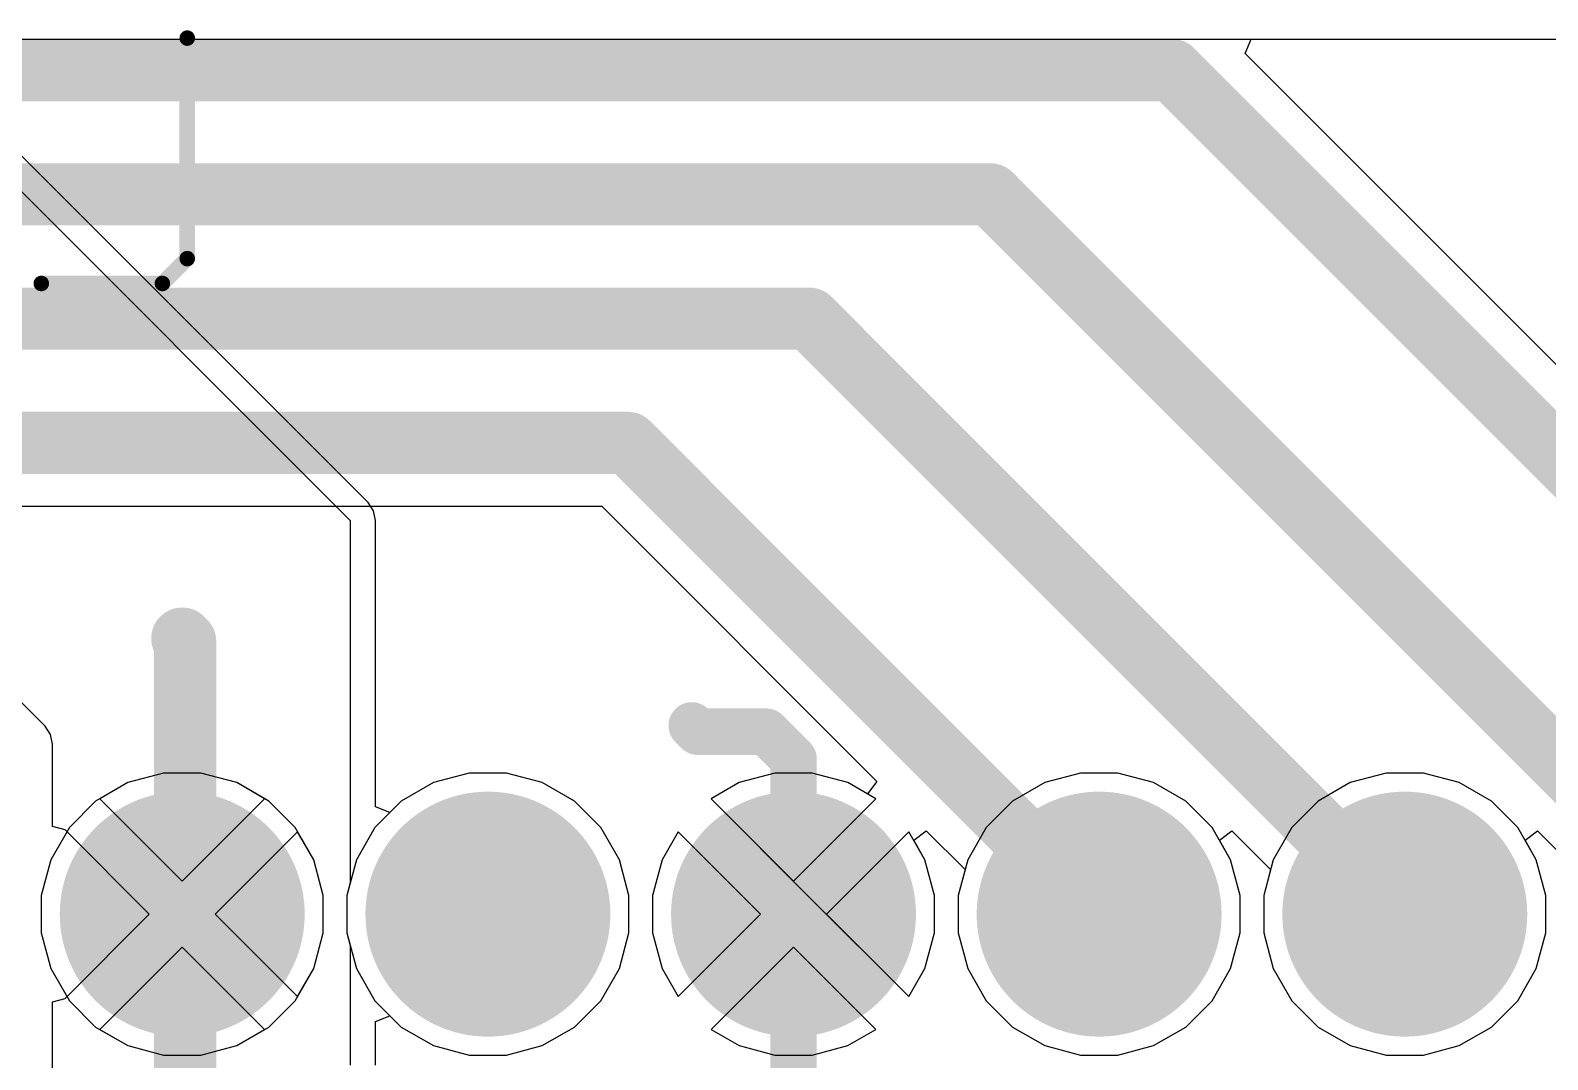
# Model space of a CAD drawing. Header units: millimetres. Extents: x 0 to 6.84, y 0 to 5.18.
# Drawn here: x 4.827 to 5.3156, y 4.3744 to 4.7058 of the extents above; entities that cross this region are included whole.
import ezdxf

# ---------------------------------------------------------------- set-up
doc = ezdxf.new("R2010")
doc.units = ezdxf.units.MM
doc.header["$MEASUREMENT"] = 0
for name, color, linetype in [('BottomLayer', 5, 'Continuous'), ('BottomSolder', 6, 'Continuous'), ('MultiLayer', 9, 'Continuous'), ('PadHoleLayer', 156, 'Continuous'), ('TopLayer', 1, 'Continuous'), ('TopOverlay', 2, 'Continuous'), ('TopSolder', 216, 'Continuous')]:
    doc.layers.add(name, color=color, linetype=linetype)

# ---------------------------------------------------------------- blocks, each defined once
blk = doc.blocks.new('MX23A18NF1_68')
at = {"layer": 'BottomLayer'}
h = blk.add_hatch(color=5, dxfattribs=at)
edge = h.paths.add_edge_path()
edge.add_arc((-0.8070866, 0.0590551), 0.035433, 0, 360)
h = blk.add_hatch(color=5, dxfattribs=at)
edge = h.paths.add_edge_path()
edge.add_arc((-0.7086614, 0.0590551), 0.035433, 0, 360)
h = blk.add_hatch(color=5, dxfattribs=at)
edge = h.paths.add_edge_path()
edge.add_arc((-0.6102362, 0.0590551), 0.035433, 0, 360)
h = blk.add_hatch(color=5, dxfattribs=at)
edge = h.paths.add_edge_path()
edge.add_arc((-0.511811, 0.0590551), 0.035433, 0, 360)
h = blk.add_hatch(color=5, dxfattribs=at)
edge = h.paths.add_edge_path()
edge.add_arc((-0.4133858, 0.0590551), 0.035433, 0, 360)
at = {"layer": 'BottomSolder'}
h = blk.add_hatch(color=6, dxfattribs=at)
edge = h.paths.add_edge_path()
edge.add_arc((-0.8070866, 0.0590551), 0.039433, 0, 360)
h = blk.add_hatch(color=6, dxfattribs=at)
edge = h.paths.add_edge_path()
edge.add_arc((-0.7086614, 0.0590551), 0.039433, 0, 360)
h = blk.add_hatch(color=6, dxfattribs=at)
edge = h.paths.add_edge_path()
edge.add_arc((-0.6102362, 0.0590551), 0.039433, 0, 360)
h = blk.add_hatch(color=6, dxfattribs=at)
edge = h.paths.add_edge_path()
edge.add_arc((-0.511811, 0.0590551), 0.039433, 0, 360)
h = blk.add_hatch(color=6, dxfattribs=at)
edge = h.paths.add_edge_path()
edge.add_arc((-0.4133858, 0.0590551), 0.039433, 0, 360)
at = {"layer": 'MultiLayer'}
h = blk.add_hatch(color=9, dxfattribs=at)
edge = h.paths.add_edge_path()
edge.add_arc((-0.8070866, 0.0590551), 0.035433, 0, 360)
h = blk.add_hatch(color=9, dxfattribs=at)
edge = h.paths.add_edge_path()
edge.add_arc((-0.7086614, 0.0590551), 0.035433, 0, 360)
h = blk.add_hatch(color=9, dxfattribs=at)
edge = h.paths.add_edge_path()
edge.add_arc((-0.6102362, 0.0590551), 0.035433, 0, 360)
h = blk.add_hatch(color=9, dxfattribs=at)
edge = h.paths.add_edge_path()
edge.add_arc((-0.511811, 0.0590551), 0.035433, 0, 360)
h = blk.add_hatch(color=9, dxfattribs=at)
edge = h.paths.add_edge_path()
edge.add_arc((-0.4133858, 0.0590551), 0.035433, 0, 360)
at = {"layer": 'PadHoleLayer'}
h = blk.add_hatch(color=156, dxfattribs=at)
edge = h.paths.add_edge_path()
edge.add_arc((-0.8070866, 0.0590551), 0.0216535, 0, 360)
h = blk.add_hatch(color=156, dxfattribs=at)
edge = h.paths.add_edge_path()
edge.add_arc((-0.7086614, 0.0590551), 0.0216535, 0, 360)
h = blk.add_hatch(color=156, dxfattribs=at)
edge = h.paths.add_edge_path()
edge.add_arc((-0.6102362, 0.0590551), 0.0216535, 0, 360)
h = blk.add_hatch(color=156, dxfattribs=at)
edge = h.paths.add_edge_path()
edge.add_arc((-0.511811, 0.0590551), 0.0216535, 0, 360)
h = blk.add_hatch(color=156, dxfattribs=at)
edge = h.paths.add_edge_path()
edge.add_arc((-0.4133858, 0.0590551), 0.0216535, 0, 360)
at = {"layer": 'TopLayer'}
h = blk.add_hatch(color=1, dxfattribs=at)
edge = h.paths.add_edge_path()
edge.add_arc((-0.8070866, 0.0590551), 0.035433, 0, 360)
h = blk.add_hatch(color=1, dxfattribs=at)
edge = h.paths.add_edge_path()
edge.add_arc((-0.7086614, 0.0590551), 0.035433, 0, 360)
h = blk.add_hatch(color=1, dxfattribs=at)
edge = h.paths.add_edge_path()
edge.add_arc((-0.6102362, 0.0590551), 0.035433, 0, 360)
h = blk.add_hatch(color=1, dxfattribs=at)
edge = h.paths.add_edge_path()
edge.add_arc((-0.511811, 0.0590551), 0.035433, 0, 360)
h = blk.add_hatch(color=1, dxfattribs=at)
edge = h.paths.add_edge_path()
edge.add_arc((-0.4133858, 0.0590551), 0.035433, 0, 360)
at = {"layer": 'TopSolder'}
h = blk.add_hatch(color=216, dxfattribs=at)
edge = h.paths.add_edge_path()
edge.add_arc((-0.8070866, 0.0590551), 0.039433, 0, 360)
h = blk.add_hatch(color=216, dxfattribs=at)
edge = h.paths.add_edge_path()
edge.add_arc((-0.7086614, 0.0590551), 0.039433, 0, 360)
h = blk.add_hatch(color=216, dxfattribs=at)
edge = h.paths.add_edge_path()
edge.add_arc((-0.6102362, 0.0590551), 0.039433, 0, 360)
h = blk.add_hatch(color=216, dxfattribs=at)
edge = h.paths.add_edge_path()
edge.add_arc((-0.511811, 0.0590551), 0.039433, 0, 360)
h = blk.add_hatch(color=216, dxfattribs=at)
edge = h.paths.add_edge_path()
edge.add_arc((-0.4133858, 0.0590551), 0.039433, 0, 360)
at = {"layer": 'TopOverlay', "const_width": 0.005}
for points in [[(-0.407, -0.144), (-0.415, -0.152)], [(-0.368, -0.144), (-0.407, -0.144)], [(-0.415, -0.152), (-0.415, -0.223)]]:
    blk.add_lwpolyline(points, dxfattribs=at)
at = {"layer": 'TopOverlay', "const_width": 0.0025}
for points in [[(-0.40825, -0.144, 1), (-0.40575, -0.144, 1)], [(-0.40825, -0.144, 1), (-0.40575, -0.144, 1)], [(-0.36925, -0.144, 1), (-0.36675, -0.144, 1)], [(-0.41625, -0.152, 1), (-0.41375, -0.152, 1)], [(-0.41625, -0.152, 1), (-0.41375, -0.152, 1)], [(-0.41625, -0.223, 1), (-0.41375, -0.223, 1)]]:
    blk.add_lwpolyline(points, format="xyb", close=True, dxfattribs=at)

msp = doc.modelspace()

# ---------------------------------------------------------------- linework, layer by layer
at = {"layer": 'BottomLayer'}
for p, q in [((2.405, 4.703), (6.008, 4.703)), ((4.9357674, 4.5537678), (4.8147674, 4.6747676)), ((4.8089997, 4.6689999), (4.93, 4.5479999)), ((4.9357677, 4.5537676), (4.9357674, 4.5537678)), ((4.9375358, 4.5511213), (4.9357677, 4.5537676)), ((4.9381568, 4.5479999), (4.9375358, 4.5511213)), ((4.93, 4.5479999), (4.93, 4.4313243)), ((4.9381567, 4.5479994), (4.9381568, 4.5479999)), ((4.9381567, 4.4558628), (4.9381567, 4.5479994)), ((4.8317674, 4.4817679), (4.8137677, 4.4997677)), ((4.8317677, 4.4817677), (4.8317674, 4.4817679)), ((4.8335358, 4.4791214), (4.8317677, 4.4817677)), ((4.8341567, 4.476), (4.8335358, 4.4791214)), ((4.8341567, 4.44946), (4.8341567, 4.476)), ((4.8699325, 4.4666934), (4.8583774, 4.4635972)), ((4.8818953, 4.4666934), (4.8699325, 4.4666934)), ((4.8934504, 4.4635972), (4.8818953, 4.4666934)), ((4.9683577, 4.4666934), (4.9568026, 4.4635972)), ((4.9803205, 4.4666934), (4.9683577, 4.4666934)), ((4.9918756, 4.4635972), (4.9803205, 4.4666934)), ((5.0667829, 4.4666934), (5.0552278, 4.4635972)), ((5.0787457, 4.4666934), (5.0667829, 4.4666934)), ((5.0903008, 4.4635972), (5.0787457, 4.4666934)), ((5.1652081, 4.4666934), (5.153653, 4.4635972)), ((5.1771709, 4.4666934), (5.1652081, 4.4666934)), ((5.188726, 4.4635972), (5.1771709, 4.4666934)), ((5.2636333, 4.4666934), (5.2520782, 4.4635972)), ((5.2755961, 4.4666934), (5.2636333, 4.4666934)), ((5.2871512, 4.4635972), (5.2755961, 4.4666934)), ((4.8583774, 4.4635972), (4.8493791, 4.458402)), ((4.9024492, 4.4584017), (4.8934504, 4.4635972)), ((4.9568026, 4.4635972), (4.9464426, 4.4576158)), ((5.0022356, 4.4576158), (4.9918756, 4.4635972)), ((5.0552278, 4.4635972), (5.0462295, 4.458402)), ((5.0992996, 4.4584017), (5.0903008, 4.4635972)), ((5.153653, 4.4635972), (5.143293, 4.4576158)), ((5.199086, 4.4576158), (5.188726, 4.4635972)), ((5.2520782, 4.4635972), (5.2417182, 4.4576158)), ((5.2975112, 4.4576158), (5.2871512, 4.4635972)), ((4.8493791, 4.458402), (4.8759143, 4.4318668)), ((4.8759143, 4.4318668), (4.9024492, 4.4584017)), ((4.9464426, 4.4576158), (4.9427761, 4.4539493)), ((5.0106945, 4.4491569), (5.0022356, 4.4576158)), ((5.0462295, 4.458402), (5.0727647, 4.4318668)), ((5.0727647, 4.4318668), (5.0992996, 4.4584017)), ((5.143293, 4.4576158), (5.1348341, 4.4491569)), ((5.2075449, 4.4491569), (5.199086, 4.4576158)), ((5.2417182, 4.4576158), (5.2332593, 4.4491569)), ((5.3059701, 4.4491569), (5.2975112, 4.4576158)), ((4.9427761, 4.4539493), (4.9381567, 4.4558628)), ((4.8381879, 4.4483799), (4.8341567, 4.44946)), ((4.8653077, 4.4212602), (4.8381879, 4.4483799)), ((4.9130556, 4.4477949), (4.8865209, 4.4212602)), ((4.9182507, 4.4387969), (4.9130556, 4.4477949)), ((5.0166759, 4.4387969), (5.0106945, 4.4491569)), ((5.0356228, 4.4477954), (5.0304275, 4.4387969)), ((5.0621581, 4.4212602), (5.0356228, 4.4477954)), ((5.109906, 4.4477949), (5.0833713, 4.4212602)), ((5.1151011, 4.4387969), (5.109906, 4.4477949)), ((5.1348341, 4.4491569), (5.1288527, 4.4387969)), ((5.2135263, 4.4387969), (5.2075449, 4.4491569)), ((5.2332593, 4.4491569), (5.2272779, 4.4387969)), ((5.3119515, 4.4387969), (5.3059701, 4.4491569)), ((4.9213469, 4.4272418), (4.9182507, 4.4387969)), ((5.0197721, 4.4272418), (5.0166759, 4.4387969)), ((5.0304275, 4.4387969), (5.0273313, 4.4272418)), ((5.1181973, 4.4272418), (5.1151011, 4.4387969)), ((5.1288527, 4.4387969), (5.1257565, 4.4272418)), ((5.2166225, 4.4272418), (5.2135263, 4.4387969)), ((5.2272779, 4.4387969), (5.2241817, 4.4272418)), ((5.3150477, 4.4272418), (5.3119515, 4.4387969)), ((4.9213469, 4.415279), (4.9213469, 4.4272418)), ((4.93, 4.4313243), (4.9289061, 4.4272418)), ((4.9289061, 4.4272418), (4.9289061, 4.415279)), ((5.0197721, 4.415279), (5.0197721, 4.4272418)), ((5.0273313, 4.4272418), (5.0273313, 4.415279)), ((5.1181973, 4.415279), (5.1181973, 4.4272418)), ((5.1257565, 4.4272418), (5.1257565, 4.415279)), ((5.2166225, 4.415279), (5.2166225, 4.4272418)), ((5.2241817, 4.4272418), (5.2241817, 4.415279)), ((5.3150477, 4.415279), (5.3150477, 4.4272418)), ((4.8381886, 4.3941411), (4.8653077, 4.4212602)), ((4.8865209, 4.4212602), (4.9130555, 4.3947256)), ((5.035623, 4.3947251), (5.0621581, 4.4212602)), ((5.0833713, 4.4212602), (5.1099059, 4.3947256)), ((4.9182507, 4.4037239), (4.9213469, 4.415279)), ((4.9289061, 4.415279), (4.93, 4.4111965)), ((5.0166759, 4.4037239), (5.0197721, 4.415279)), ((5.0273313, 4.415279), (5.0304275, 4.4037239)), ((5.1151011, 4.4037239), (5.1181973, 4.415279)), ((5.1257565, 4.415279), (5.1288527, 4.4037239)), ((5.2135263, 4.4037239), (5.2166225, 4.415279)), ((5.2241817, 4.415279), (5.2272779, 4.4037239)), ((5.3119515, 4.4037239), (5.3150477, 4.415279)), ((4.8759143, 4.4106536), (4.8493794, 4.3841187)), ((4.9024489, 4.3841189), (4.8759143, 4.4106536)), ((4.93, 4.4111965), (4.93, 4.3726058)), ((5.0727647, 4.4106536), (5.0462298, 4.3841187)), ((5.0992993, 4.3841189), (5.0727647, 4.4106536)), ((4.9130555, 4.3947256), (4.9182507, 4.4037239)), ((5.0106945, 4.3933639), (5.0166759, 4.4037239)), ((5.0304275, 4.4037239), (5.035623, 4.3947251)), ((5.1099059, 4.3947256), (5.1151011, 4.4037239)), ((5.1288527, 4.4037239), (5.1348341, 4.3933639)), ((5.2075449, 4.3933639), (5.2135263, 4.4037239)), ((5.2272779, 4.4037239), (5.2332593, 4.3933639)), ((5.3059701, 4.3933639), (5.3119515, 4.4037239)), ((4.8341567, 4.3930608), (4.8381886, 4.3941411)), ((4.8341567, 4.3690005), (4.8341567, 4.3930608)), ((5.0022356, 4.384905), (5.0106945, 4.3933639)), ((5.1348341, 4.3933639), (5.143293, 4.384905)), ((5.199086, 4.384905), (5.2075449, 4.3933639)), ((5.2332593, 4.3933639), (5.2417182, 4.384905)), ((5.2975112, 4.384905), (5.3059701, 4.3933639)), ((4.9381567, 4.386658), (4.9427761, 4.3885715)), ((4.9427761, 4.3885715), (4.9464426, 4.384905)), ((4.8493794, 4.3841187), (4.8583774, 4.3789236)), ((4.8934504, 4.3789236), (4.9024489, 4.3841189)), ((4.9381567, 4.3726063), (4.9381567, 4.386658)), ((4.9464426, 4.384905), (4.9568026, 4.3789236)), ((4.9918756, 4.3789236), (5.0022356, 4.384905)), ((5.0462298, 4.3841187), (5.0552278, 4.3789236)), ((5.0903008, 4.3789236), (5.0992993, 4.3841189)), ((5.143293, 4.384905), (5.153653, 4.3789236)), ((5.188726, 4.3789236), (5.199086, 4.384905)), ((5.2417182, 4.384905), (5.2520782, 4.3789236)), ((5.2871512, 4.3789236), (5.2975112, 4.384905)), ((4.8583774, 4.3789236), (4.8699325, 4.3758274)), ((4.8818953, 4.3758274), (4.8934504, 4.3789236)), ((4.9568026, 4.3789236), (4.9683577, 4.3758274)), ((4.9803205, 4.3758274), (4.9918756, 4.3789236)), ((5.0552278, 4.3789236), (5.0667829, 4.3758274)), ((5.0787457, 4.3758274), (5.0903008, 4.3789236)), ((5.153653, 4.3789236), (5.1652081, 4.3758274)), ((5.1771709, 4.3758274), (5.188726, 4.3789236)), ((5.2520782, 4.3789236), (5.2636333, 4.3758274)), ((5.2755961, 4.3758274), (5.2871512, 4.3789236)), ((4.8699325, 4.3758274), (4.8818953, 4.3758274)), ((4.9683577, 4.3758274), (4.9803205, 4.3758274)), ((5.0667829, 4.3758274), (5.0787457, 4.3758274)), ((5.1652081, 4.3758274), (5.1771709, 4.3758274)), ((5.2636333, 4.3758274), (5.2755961, 4.3758274))]:
    msp.add_line(p, q, dxfattribs=at)
at = {"layer": 'BottomLayer', "const_width": 0.02}
for points in [[(4.8759139, 4.51), (4.8768733, 4.5090406)], [(4.8768733, 4.372), (4.8768733, 4.5090406)]]:
    msp.add_lwpolyline(points, dxfattribs=at)
at = {"layer": 'BottomLayer', "const_width": 0.01}
for points in [[(4.8709139, 4.51, 1), (4.8809139, 4.51, 1)], [(4.8718733, 4.5090406, 1), (4.8818733, 4.5090406, 1)], [(4.8718733, 4.5090406, 1), (4.8818733, 4.5090406, 1)], [(4.8718733, 4.372, 1), (4.8818733, 4.372, 1)]]:
    msp.add_lwpolyline(points, format="xyb", close=True, dxfattribs=at)
at = {"layer": 'TopLayer'}
for p, q in [((5.2181833, 4.6983806), (5.2200968, 4.703)), ((5.2200968, 4.703), (6.008, 4.703)), ((5.4521133, 4.4644506), (5.2181833, 4.6983806)), ((4.4969453, 4.5526082), (5.0110033, 4.5526082)), ((5.0110033, 4.5526082), (5.099623, 4.4639885)), ((4.8699325, 4.4666934), (4.8583774, 4.4635972)), ((4.8818953, 4.4666934), (4.8699325, 4.4666934)), ((4.8934504, 4.4635972), (4.8818953, 4.4666934)), ((4.9683577, 4.4666934), (4.9568026, 4.4635972)), ((4.9803205, 4.4666934), (4.9683577, 4.4666934)), ((4.9918756, 4.4635972), (4.9803205, 4.4666934)), ((5.0667829, 4.4666934), (5.0552278, 4.4635972)), ((5.0787457, 4.4666934), (5.0667829, 4.4666934)), ((5.0903008, 4.4635972), (5.0787457, 4.4666934)), ((4.8583774, 4.4635972), (4.8480174, 4.4576158)), ((4.9038104, 4.4576158), (4.8934504, 4.4635972)), ((4.9568026, 4.4635972), (4.9464426, 4.4576158)), ((5.0022356, 4.4576158), (4.9918756, 4.4635972)), ((5.0552278, 4.4635972), (5.0462295, 4.458402)), ((5.0965529, 4.4599875), (5.0903008, 4.4635972)), ((5.099623, 4.4639885), (5.0965529, 4.4599875)), ((4.8480174, 4.4576158), (4.8395585, 4.4491569)), ((4.9122693, 4.4491569), (4.9038104, 4.4576158)), ((4.9464426, 4.4576158), (4.9379837, 4.4491569)), ((5.0106945, 4.4491569), (5.0022356, 4.4576158)), ((5.0462295, 4.458402), (5.078068, 4.4265635)), ((4.8395585, 4.4491569), (4.8335771, 4.4387969)), ((4.9182507, 4.4387969), (4.9122693, 4.4491569)), ((4.9379837, 4.4491569), (4.9320023, 4.4387969)), ((5.0166759, 4.4387969), (5.0106945, 4.4491569)), ((5.0356228, 4.4477954), (5.0304275, 4.4387969)), ((5.0621581, 4.4212602), (5.0356228, 4.4477954)), ((5.1114914, 4.445049), (5.1154924, 4.4481191)), ((5.1154924, 4.4481191), (5.1279993, 4.4356122)), ((5.2099165, 4.4450492), (5.2139175, 4.4481193)), ((5.2139175, 4.4481193), (5.2264246, 4.4356122)), ((5.3083418, 4.445049), (5.3123428, 4.4481191)), ((5.3123428, 4.4481191), (5.3248497, 4.4356122)), ((5.1151011, 4.4387969), (5.1114914, 4.445049)), ((5.2135263, 4.4387969), (5.2099165, 4.4450492)), ((5.3119515, 4.4387969), (5.3083418, 4.445049)), ((4.8335771, 4.4387969), (4.8304809, 4.4272418)), ((4.9213469, 4.4272418), (4.9182507, 4.4387969)), ((4.9320023, 4.4387969), (4.9289061, 4.4272418)), ((5.0197721, 4.4272418), (5.0166759, 4.4387969)), ((5.0304275, 4.4387969), (5.0273313, 4.4272418)), ((5.1181973, 4.4272418), (5.1151011, 4.4387969)), ((5.2166225, 4.4272418), (5.2135263, 4.4387969)), ((5.3150477, 4.4272418), (5.3119515, 4.4387969)), ((5.1279993, 4.4356122), (5.1257565, 4.4272418)), ((5.2264246, 4.4356122), (5.2241817, 4.4272418)), ((4.8304809, 4.4272418), (4.8304809, 4.415279)), ((4.9213469, 4.415279), (4.9213469, 4.4272418)), ((4.9289061, 4.4272418), (4.9289061, 4.415279)), ((5.0197721, 4.415279), (5.0197721, 4.4272418)), ((5.0273313, 4.4272418), (5.0273313, 4.415279)), ((5.1181973, 4.415279), (5.1181973, 4.4272418)), ((5.1257565, 4.4272418), (5.1257565, 4.415279)), ((5.2166225, 4.415279), (5.2166225, 4.4272418)), ((5.2241817, 4.4272418), (5.2241817, 4.415279)), ((5.3150477, 4.415279), (5.3150477, 4.4272418)), ((5.078068, 4.4265635), (5.1099059, 4.3947256)), ((5.035623, 4.3947251), (5.0621581, 4.4212602)), ((4.8304809, 4.415279), (4.8335771, 4.4037239)), ((4.9182507, 4.4037239), (4.9213469, 4.415279)), ((4.9289061, 4.415279), (4.9320023, 4.4037239)), ((5.0166759, 4.4037239), (5.0197721, 4.415279)), ((5.0273313, 4.415279), (5.0304275, 4.4037239)), ((5.1151011, 4.4037239), (5.1181973, 4.415279)), ((5.1257565, 4.415279), (5.1288527, 4.4037239)), ((5.2135263, 4.4037239), (5.2166225, 4.415279)), ((5.2241817, 4.415279), (5.2272779, 4.4037239)), ((5.3119515, 4.4037239), (5.3150477, 4.415279)), ((5.0727647, 4.4106536), (5.0462298, 4.3841187)), ((5.0992993, 4.3841189), (5.0727647, 4.4106536)), ((4.8335771, 4.4037239), (4.8395585, 4.3933639)), ((4.9122693, 4.3933639), (4.9182507, 4.4037239)), ((4.9320023, 4.4037239), (4.9379837, 4.3933639)), ((5.0106945, 4.3933639), (5.0166759, 4.4037239)), ((5.0304275, 4.4037239), (5.035623, 4.3947251)), ((5.1099059, 4.3947256), (5.1151011, 4.4037239)), ((5.1288527, 4.4037239), (5.1348341, 4.3933639)), ((5.2075449, 4.3933639), (5.2135263, 4.4037239)), ((5.2272779, 4.4037239), (5.2332593, 4.3933639)), ((5.3059701, 4.3933639), (5.3119515, 4.4037239)), ((4.8395585, 4.3933639), (4.8480174, 4.384905)), ((4.9038104, 4.384905), (4.9122693, 4.3933639)), ((4.9379837, 4.3933639), (4.9464426, 4.384905)), ((5.0022356, 4.384905), (5.0106945, 4.3933639)), ((5.1348341, 4.3933639), (5.143293, 4.384905)), ((5.199086, 4.384905), (5.2075449, 4.3933639)), ((5.2332593, 4.3933639), (5.2417182, 4.384905)), ((5.2975112, 4.384905), (5.3059701, 4.3933639)), ((4.8480174, 4.384905), (4.8583774, 4.3789236)), ((4.8934504, 4.3789236), (4.9038104, 4.384905)), ((4.9464426, 4.384905), (4.9568026, 4.3789236)), ((4.9918756, 4.3789236), (5.0022356, 4.384905)), ((5.0462298, 4.3841187), (5.0552278, 4.3789236)), ((5.0903008, 4.3789236), (5.0992993, 4.3841189)), ((5.143293, 4.384905), (5.153653, 4.3789236)), ((5.188726, 4.3789236), (5.199086, 4.384905)), ((5.2417182, 4.384905), (5.2520782, 4.3789236)), ((5.2871512, 4.3789236), (5.2975112, 4.384905)), ((4.8583774, 4.3789236), (4.8699325, 4.3758274)), ((4.8818953, 4.3758274), (4.8934504, 4.3789236)), ((4.9568026, 4.3789236), (4.9683577, 4.3758274)), ((4.9803205, 4.3758274), (4.9918756, 4.3789236)), ((5.0552278, 4.3789236), (5.0667829, 4.3758274)), ((5.0787457, 4.3758274), (5.0903008, 4.3789236)), ((5.153653, 4.3789236), (5.1652081, 4.3758274)), ((5.1771709, 4.3758274), (5.188726, 4.3789236)), ((5.2520782, 4.3789236), (5.2636333, 4.3758274)), ((5.2755961, 4.3758274), (5.2871512, 4.3789236)), ((4.8699325, 4.3758274), (4.8818953, 4.3758274)), ((4.9683577, 4.3758274), (4.9803205, 4.3758274)), ((5.0667829, 4.3758274), (5.0787457, 4.3758274)), ((5.1652081, 4.3758274), (5.1771709, 4.3758274)), ((5.2636333, 4.3758274), (5.2755961, 4.3758274))]:
    msp.add_line(p, q, dxfattribs=at)
for points, const_width in [([(2.9723254, 4.693), (5.1947255, 4.693)], 0.02), ([(5.1947255, 4.693), (5.4664651, 4.4212604)], 0.02), ([(3.089, 4.653), (5.1363003, 4.653)], 0.02), ([(5.1363003, 4.653), (5.3680399, 4.4212604)], 0.02), ([(3.8243237, 4.613), (5.0778751, 4.613)], 0.02), ([(5.0778751, 4.613), (5.2696147, 4.4212604)], 0.02), ([(3.9511046, 4.573), (5.0194499, 4.573)], 0.02), ([(5.0194499, 4.573), (5.1711895, 4.4212604)], 0.02), ([(5.04, 4.482), (5.042, 4.48)], 0.015), ([(5.042, 4.48), (5.0639775, 4.48)], 0.015), ([(5.0639775, 4.48), (5.0727643, 4.4712132)], 0.015), ([(5.0727643, 4.4212604), (5.0727643, 4.4712132)], 0.015), ([(5.0727643, 4.3617643), (5.0727643, 4.4212604)], 0.015)]:
    msp.add_lwpolyline(points, dxfattribs=dict(at, const_width=const_width))
for points, const_width in [([(5.1897255, 4.693, 1), (5.1997255, 4.693, 1)], 0.01), ([(5.1897255, 4.693, 1), (5.1997255, 4.693, 1)], 0.01), ([(5.1313003, 4.653, 1), (5.1413003, 4.653, 1)], 0.01), ([(5.1313003, 4.653, 1), (5.1413003, 4.653, 1)], 0.01), ([(5.0728751, 4.613, 1), (5.0828751, 4.613, 1)], 0.01), ([(5.0728751, 4.613, 1), (5.0828751, 4.613, 1)], 0.01), ([(5.0144499, 4.573, 1), (5.0244499, 4.573, 1)], 0.01), ([(5.0144499, 4.573, 1), (5.0244499, 4.573, 1)], 0.01), ([(5.03625, 4.482, 1), (5.04375, 4.482, 1)], 0.0075), ([(5.03825, 4.48, 1), (5.04575, 4.48, 1)], 0.0075), ([(5.03825, 4.48, 1), (5.04575, 4.48, 1)], 0.0075), ([(5.0602275, 4.48, 1), (5.0677275, 4.48, 1)], 0.0075), ([(5.0602275, 4.48, 1), (5.0677275, 4.48, 1)], 0.0075), ([(5.0690143, 4.4712132, 1), (5.0765143, 4.4712132, 1)], 0.0075), ([(5.0690143, 4.4712132, 1), (5.0765143, 4.4712132, 1)], 0.0075), ([(5.0690143, 4.4212604, 1), (5.0765143, 4.4212604, 1)], 0.0075), ([(5.0690143, 4.4212604, 1), (5.0765143, 4.4212604, 1)], 0.0075), ([(5.1661895, 4.4212604, 1), (5.1761895, 4.4212604, 1)], 0.01), ([(5.2646147, 4.4212604, 1), (5.2746147, 4.4212604, 1)], 0.01)]:
    msp.add_lwpolyline(points, format="xyb", close=True, dxfattribs=dict(at, const_width=const_width))

# ---------------------------------------------------------------- block references
at = {"rotation": 180}
msp.add_blockref('MX23A18NF1_68', (4.4625281, 4.4803155), dxfattribs=at)

doc.saveas('drawing.dxf')
